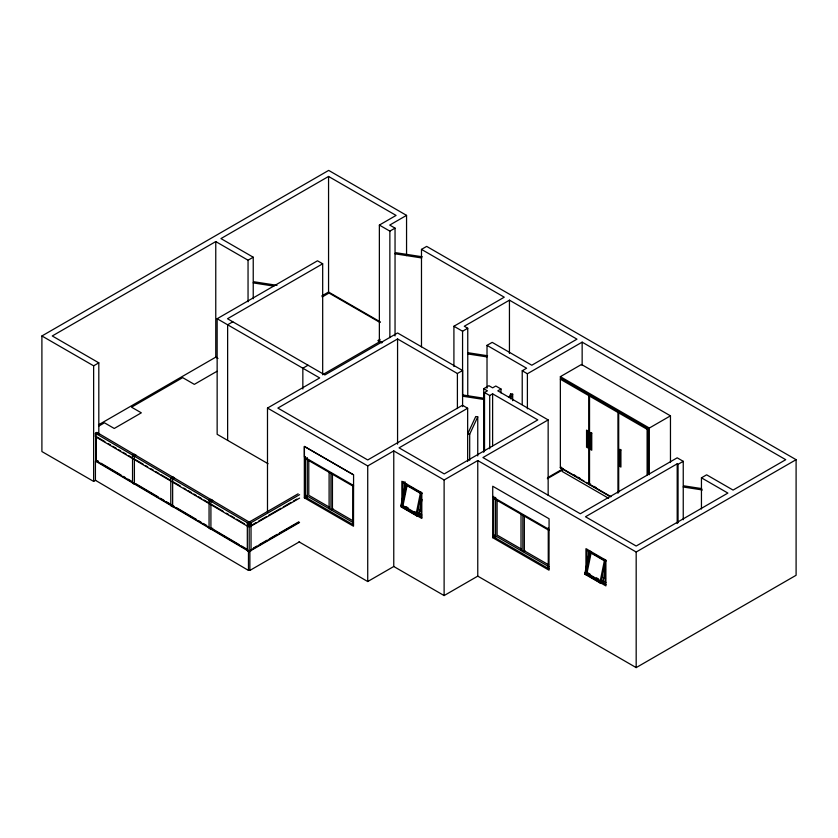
<?xml version="1.0" encoding="UTF-8"?>
<svg xmlns="http://www.w3.org/2000/svg" width="838" height="838" viewBox="0 0 838 838"><rect width="100%" height="100%" fill="white"/><g stroke="black" fill="none" stroke-linecap="round" stroke-linejoin="round"><path stroke-width="1.26" d="M405.267 484.416L400.721 506.634L416.947 515.999L418.665 515.538L421.954 499.5M401.831 507.273L406.629 483.83M407.205 485.003L402.984 505.639L416.978 513.715M420.634 491.906L415.837 515.36L417.554 514.899L418.665 515.538M416.947 515.999L421.744 492.555M605.455 569.421L602.679 582.997L600.961 583.458L584.735 574.093L589.533 550.65M585.846 574.732L590.643 551.289M591.219 552.462L586.998 573.098L599.924 580.556M599.851 582.819L604.648 559.375M600.961 583.458L605.507 561.25M484.416 399.569L462.586 396.196L463.131 395.023L483.673 398.207M469.689 434.241L477.754 416.853L475.733 416.538L467.656 433.937L469.689 434.241L469.689 460.303M509.043 397.327L510.656 393.86L512.688 394.174L512.688 400.69M510.531 398.804L512.688 394.174M95.7 480.216L93.636 481.421L41.9 451.546L41.9 335.965L328.674 170.397L406.556 215.366L406.556 255.621M253.233 298.778L253.233 257.224L248.048 260.209L215.764 241.574L52.27 335.965L98.811 362.833L98.811 434.262M382.516 342.48L379.363 340.657L379.363 225.076L396.07 215.429L328.559 176.451L220.949 238.579L253.233 257.224M41.9 335.965L93.636 365.829L98.811 362.833M268.045 463.707L217.147 434.314L217.147 318.733L317.497 260.796L322.682 263.792L322.682 374.177M322.682 263.792L227.507 318.733L324.872 374.942L397.568 332.969L462.586 370.511L462.586 406.619M406.556 215.366L389.733 225.076L395.044 228.135L395.044 335.933M232.817 321.792L227.632 324.788L227.632 440.379M379.363 225.076L389.859 231.131L395.044 228.135M98.496 424.856L215.764 357.156L217.985 358.444M321.761 295.961L328.559 292.033L380.316 321.918M98.842 426.06L104.457 422.813L114.251 428.469L141.329 412.83L131.535 407.184L182.694 377.645L194.332 384.37L216.99 371.286M322.253 296.945L329.02 293.038L379.97 322.452M97.983 432.796L96.129 433.864L96.129 461.696L97.983 460.628M421.483 346.796L421.483 249.389L426.668 246.393L796.1 459.685L796.1 575.277L636.178 667.603L477.765 576.135L444.119 595.567L393.766 566.498L367.725 581.53L299.03 541.861M132.54 455.327L134.394 454.259L136.248 455.327L134.394 456.396L132.54 455.327L132.54 483.159L134.394 484.228L134.394 456.396M308.028 365.221L302.843 368.217L302.843 389M380.106 339.369L377.865 340.657L381.793 342.931M322.504 374.764L379.719 341.726M267.49 511.966L267.49 408.064L319.687 377.938L217.147 318.733M462.586 370.511L457.401 373.507L397.568 338.961L277.86 408.075L367.725 459.957L462.471 405.257L467.656 408.242L467.656 461.497M170.795 477.859L172.649 476.791L174.503 477.859L172.649 478.938L170.795 477.859L170.795 505.691L172.649 506.76L172.649 478.938M453.913 366.51L453.913 326.254L504.256 297.186L421.483 249.389M487.014 388.224L487.014 345.361L492.199 342.365L531.795 365.232L576.963 339.16L509.441 300.172L464.283 326.254L467.751 328.255L467.751 395.787M453.913 326.254L462.566 331.24L467.751 328.255M209.06 500.401L210.914 499.322L212.768 500.401L210.914 501.47L209.06 500.401L209.06 528.223L210.914 529.291L212.768 528.223M247.325 522.933L249.179 521.865L251.033 522.933L251.033 550.755L249.179 551.823L247.325 550.755L247.325 522.933L249.179 524.001L251.033 522.933M298.119 493.812L248.436 522.503L249.913 523.362L299.606 494.671M483.715 452.331L483.715 388.696L488.9 385.7L492.618 387.847L495.803 386.014L500.988 389L500.988 392.896M250.531 525.835L256.177 522.566M258.429 521.267L266.337 516.7M268.6 515.401L281.013 508.226M283.275 506.927L291.184 502.36M293.436 501.061L296.83 499.102M299.606 498.097L249.913 526.788L249.913 523.362M484.521 450.97L484.521 392.519L487.433 390.843L483.715 388.696M522.221 404.534L522.221 370.763L526.61 368.228L487.014 345.361M353.51 474.853L304.341 446.465L304.341 497.835L306.415 496.641M267.49 408.064L367.725 465.938L393.766 450.907L444.119 479.975L477.765 460.554L636.178 552.012L796.1 459.685M467.656 408.242L399.066 447.848L444.234 473.92L537.787 419.911L492.618 393.839L489.706 395.515L484.521 392.519M500.988 389L497.803 390.843L548.157 419.911L548.157 495.237M522.221 370.763L527.395 373.758L582.148 342.145L785.73 459.685L733.072 490.083L706.633 474.821L701.448 477.817L701.448 508.98M253.474 548.021L256.857 546.062M259.12 544.763L267.018 540.196M269.281 538.897L277.179 534.33M279.442 533.02L298.642 521.938M250.531 550.231L299.082 522.2M299.564 522.483L249.881 551.163L249.881 570.427L248.467 569.61M588.789 395.641L589.9 394.991L561.47 378.577L560.36 379.226L588.789 395.641L588.789 484.259L560.36 467.845L560.36 376.671L581.488 364.467L670.463 415.837L670.463 462.513M332.937 508.645L330.958 509.787L330.958 473.397M249.881 570.427L299.564 541.746M548.157 419.911L482.939 457.558L580.305 513.767L677.198 457.82L683.242 461.319L683.242 519.759M589.533 396.07L590.643 395.421L619.062 411.835L617.952 412.474L589.533 396.07L589.533 484.689L610.294 496.683M618.695 492.398L618.695 412.904L619.806 412.265L648.224 428.668L648.224 474.287M560.36 467.845L561.47 467.206M547.507 477.733L563.146 468.704M547.34 478.697L563.063 469.615M618.695 412.904L647.114 429.307L648.224 428.668M560.36 376.671L649.335 428.04L670.463 415.837M492.66 537.65L492.734 486.239L549.079 518.764L549.005 570.186L492.66 537.65L494.734 536.456M589.533 484.689L590.643 484.05M524.85 550.524L522.87 551.666L522.87 515.286M683.242 461.319L678.057 464.315L677.198 463.812L585.49 516.763L636.178 546.03L727.887 493.079L701.448 477.817M95.375 433.225L96.873 432.377L249.923 522.503L248.425 523.352L95.375 433.225L95.375 436.65L248.425 526.777L248.425 523.352M95.899 436.347L95.899 460.753L98.601 461.822M248.467 551.163L95.417 461.026L95.417 480.289L248.467 570.427L249.892 569.62M418.958 514.134L417.24 514.595L401.014 505.22M584.735 574.093L586.453 573.632M602.972 581.593L601.255 582.054L585.029 572.689M422.268 256.784L395.578 252.657L395.044 253.82L421.724 257.947M277.011 285.329L253.778 281.736L253.233 282.909L273.89 286.104M487.559 355.752L468.285 352.767L467.751 353.94L487.014 356.915M701.678 488.596L683.787 485.831L683.242 487.004L702.412 489.968M573.538 474.591L575.8 475.9M578.063 477.21L580.325 478.519M593.912 486.354L596.174 487.664M560.36 467.415L584.013 481.075M586.265 482.374L611.038 496.683M608.618 498.275L562.225 471.49L562.225 468.065M594.446 554.327L596.604 555.573M598.761 556.82L600.909 558.056M587.061 550.199L605.884 561.072M589.25 552.053L605.476 561.418M492.734 496.944L549.079 529.469M493.771 498.484L548.984 530.36M603.308 577.571L605.528 578.849M602.564 580.556L605.884 582.473M587.826 572.846L589.994 574.093M596.478 577.843L598.646 579.089M602.564 582.693L605.884 584.62M601.569 582.358L602.679 582.997M521.393 549.11L497.102 535.084L497.102 499.993M548.639 564.833L524.347 550.817L524.347 515.726M412.589 488.114L414.747 489.361M416.895 490.597L419.052 491.843M493.771 534.874L548.984 566.75M403.047 482.74L421.87 493.613M405.236 484.594L421.462 493.959M548.984 568.887L493.771 537.011L493.771 496.337M419.293 510.101L421.514 511.379M418.55 513.097L421.87 515.014M405.969 506.634L408.137 507.88M414.632 511.63L416.79 512.877M418.55 515.234L421.87 517.151M401.873 506.959L421.807 518.471L421.807 492.786L401.873 481.274L401.873 501.826M353.584 485.516L304.414 457.129L304.414 446.424L353.584 474.811L353.51 526.222L304.341 497.835M305.451 458.669L353.5 486.417M329.502 507.231L308.782 495.268L308.782 460.188M353.154 520.89L332.445 508.928L332.445 473.847M305.451 495.059L353.5 522.797M353.5 524.944L305.451 497.196L305.451 456.532M97.03 437.017L104.907 441.647M108.28 443.637L110.532 444.968M112.784 446.287L116.157 448.278M118.409 449.608L120.662 450.928M122.914 452.258L126.287 454.248M128.539 455.568L131.912 457.558M135.295 459.549L143.172 464.189M145.414 465.509L147.666 466.839M151.049 468.819L153.291 470.149M155.543 471.469L158.927 473.46M161.168 474.79L170.177 480.09M173.55 482.08L180.306 486.05M183.679 488.041L185.931 489.371M188.183 490.691L191.556 492.681M193.808 494.011L196.061 495.331M198.313 496.662L201.686 498.652M203.938 499.972L209.563 503.282M211.815 504.612L223.065 511.243M226.449 513.223L228.69 514.553M230.942 515.883L234.326 517.863M236.567 519.193L244.445 523.834M100.853 463.152L121.112 475.073M123.364 476.403L125.616 477.723M127.858 479.053L131.241 481.043M135.735 483.694L158.246 496.944M160.498 498.275L163.871 500.265M166.123 501.585L174 506.225M176.252 507.556L196.511 519.476M198.763 520.807L201.005 522.126M203.257 523.457L206.64 525.447M211.134 528.097L239.27 544.669M241.522 545.988L247.147 549.309M95.899 460.753L247.828 550.22M678.057 464.315L678.057 522.755M677.198 463.812L677.198 523.551M649.335 428.04L649.335 474.717M647.114 429.307L647.114 474.926M636.178 552.012L636.178 667.603M617.952 412.474L617.952 493.278M605.141 559.784L605.141 584.18M588.915 550.419L588.915 555.552M587.061 549.34L587.061 563.471M582.148 342.145L582.148 365.525M548.262 527.804L548.262 568.468M527.395 373.758L527.395 408.818M521.016 514.207L521.016 550.597M510.656 393.86L510.656 396.468M509.441 300.172L509.441 353.427M495.625 497.416L495.625 538.08M492.618 393.839L492.618 445.785M489.706 395.515L489.706 448.759M477.754 416.853L477.754 455.945M477.765 460.554L477.765 576.135M462.566 331.24L462.566 396.185M457.401 373.507L457.401 408.567M444.119 479.975L444.119 595.567M421.126 492.325L421.126 516.721M404.901 481.672L404.901 489.371M403.047 481.881L403.047 497.301M397.568 338.961L397.568 444.15M393.766 450.907L393.766 566.498M389.859 231.131L389.859 337.63M367.725 465.938L367.725 581.53M352.767 485.118L352.767 524.515M329.104 472.328L329.104 508.718M328.559 176.451L328.559 292.033M307.305 457.6L307.305 498.275M249.179 524.001L249.179 551.823M248.467 550.346L248.467 570.427M248.048 260.209L248.048 301.774M215.764 241.574L215.764 357.156M210.914 501.47L210.914 529.291M93.636 365.829L93.636 481.421M587.679 430.753L586.558 430.104L586.558 447.23L587.679 447.869L587.679 430.753M591.754 433.099L590.643 432.46L590.643 449.587L591.754 450.226L591.754 433.099M620.916 449.943L619.806 449.294L619.806 466.42L620.916 467.07L620.916 449.943M605.884 560.213L585.951 548.701L585.951 574.386L605.884 585.898L605.884 560.213"/></g></svg>
